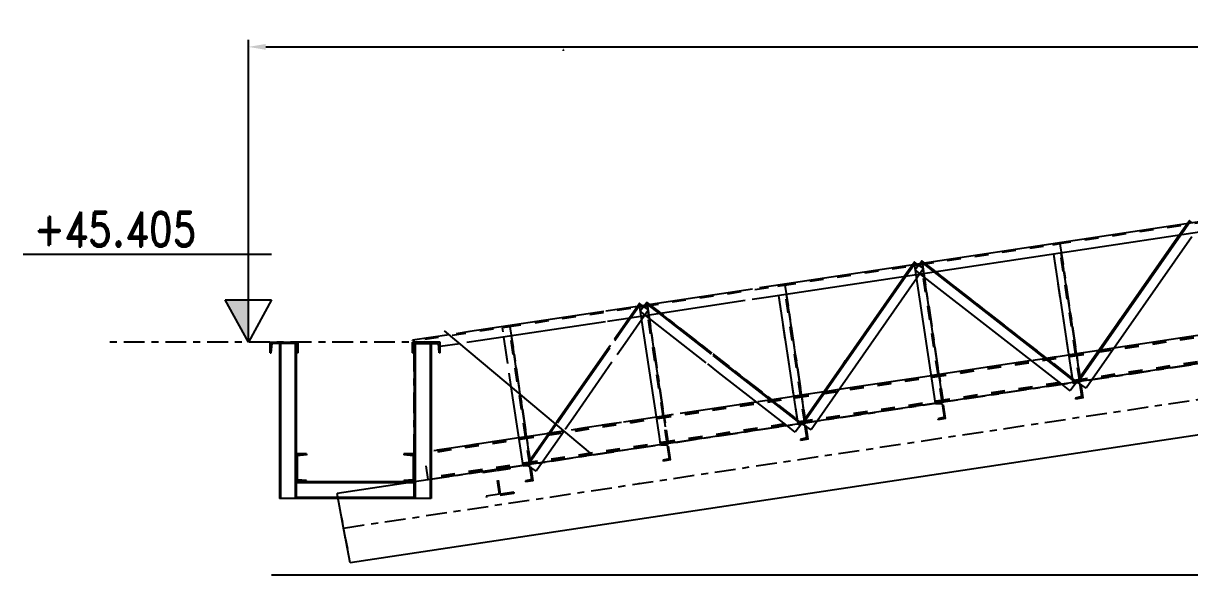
# Model space of a CAD drawing. Header units: millimetres. Extents: x 2368 to 8313, y 7493 to 11698.
# Drawn here: x 3457.3 to 3625, y 8225.6 to 8304.9 of the extents above; entities that cross this region are included whole.
import ezdxf
from ezdxf.enums import TextEntityAlignment as Align

# ---------------------------------------------------------------- set-up
doc = ezdxf.new("R2010")
doc.units = ezdxf.units.MM
for name, pattern in [('XKITLINE00', [0]), ('XKITLINE02', [4, 2, -2]), ('XKITLINE03', [6, 3, -1, 1, -1])]:
    doc.linetypes.add(name, pattern=pattern)
doc.layers.add('3', color=120, linetype='Continuous')
doc.styles.add('ROMAND', font='romand.shx')
doc.styles.add('ROMANS', font='romans.shx')
doc.dimstyles.new('MD300', dxfattribs={"dimtxt": 2.5, "dimasz": 2.5, "dimexe": 1, "dimexo": 1, "dimgap": 0.5, "dimtad": 1, "dimdec": 1, "dimlfac": 50, "dimrnd": 0.5, "dimdsep": 46, "dimtxsty": 'ROMANS', "dimcen": 1, "dimclrd": 146, "dimclre": 146, "dimclrt": 30, "dimadec": 1, "dimazin": 2, "dimtfac": 1, "dimtdec": 1, "dimtmove": 0, "dimatfit": 1, "dimfxl": 1, "dimtolj": 1, "dimtzin": 0, "dimlwd": -1, "dimlwe": -1, "dimarcsym": 0})

# ---------------------------------------------------------------- blocks, each defined once
blk = doc.blocks.new('KESIT2')
at = {"color": 7, "linetype": 'XKITLINE00'}
for p, q in [((-20.74, 20.07), (-16.72, 20.07)), ((-20.57, 18.57), (-20.46, 19.9)), ((-17, 19.9), (-20.46, 19.9)), ((-19.4, 19.9), (-19.4, -2.39)), ((-19.26, 19.9), (-19.26, -2.39)), ((-17.14, 19.9), (-17.14, -2.39)), ((-17, 19.9), (-17, 4.31)), ((-16.89, 18.57), (-17, 19.9)), ((-16.88, 18.57), (-16.89, 18.58)), ((-16.72, 18.57), (-16.72, 20.07)), ((-0.28, 18.57), (-0.28, 20.07)), ((3.74, 20.07), (-0.28, 20.07)), ((-0.12, 18.57), (-0.11, 18.58)), ((-0.11, 18.57), (0, 19.9)), ((0, 19.9), (0, -2.39)), ((0, 19.9), (3.46, 19.9)), ((0.14, 19.9), (0.14, -2.39)), ((2.26, 19.9), (2.26, -2.39)), ((2.4, 19.9), (2.4, -2.39)), ((3.57, 18.57), (3.46, 19.9)), ((-17, 4.31), (-17, 4.02)), ((-15.5, 4.02), (-17, 4.02)), ((-17, 4.02), (-17, -2.39)), ((-15.5, 3.85), (-16.83, 3.74)), ((-16.83, 3.74), (-16.83, 0.28)), ((-15.5, 3.86), (-15.51, 3.84)), ((0, 4.02), (-1.5, 4.02)), ((-1.5, 4.02), (-1.5, 3.85)), ((-0.17, 3.74), (-1.5, 3.85)), ((-0.17, 3.74), (-0.17, 0.28)), ((0, 4.13), (0, 4)), ((0, 4), (0, 3.88)), ((-15.5, 0.17), (-16.83, 0.28)), ((-0.17, 0.28), (-1.5, 0.17)), ((-1.5, 0), (-1.5, 0.17)), ((0, -0.14), (-17, -0.14)), ((-1.5, 0), (-15.5, 0)), ((0, 0), (-1.5, 0)), ((-19.4, -1.89), (-19.4, -2.06)), ((2.4, -2.39), (-19.4, -2.39)), ((0, -2.25), (-17, -2.25))]:
    blk.add_line(p, q, dxfattribs=at)
for p, q in [((-20.74, 18.57), (-20.74, 20.07)), ((-20.74, 18.57), (-20.57, 18.57)), ((-19.35, 19.9), (-19.4, 19.9)), ((-17.05, 19.9), (-17, 19.9)), ((-16.72, 18.57), (-16.88, 18.57)), ((-0.28, 18.57), (-0.12, 18.57)), ((0, 19.9), (0.05, 19.9)), ((0.05, 19.9), (0, 19.9)), ((2.4, 19.9), (2.35, 19.9)), ((2.35, 19.9), (2.4, 19.9)), ((3.74, 18.57), (3.57, 18.57)), ((3.74, 18.57), (3.74, 20.07)), ((-15.5, 4.02), (-15.5, 3.86)), ((0, 0), (0, 4.13)), ((-15.5, 0), (-15.5, 0.17)), ((-15.5, 0), (-17, 0))]:
    blk.add_line(p, q)
at = {"color": 1, "linetype": 'XKITLINE03'}
blk.add_line((0, 0), (0, 0.37), dxfattribs=at)
at = {"color": 1, "linetype": 'XKITLINE00'}
blk.add_circle((0, 0.18), 0.01, dxfattribs=at)
blk = doc.blocks.new('*D50')
at = {"color": 146, "transparency": 16777216}
for p, q in [((3489.65, 8260.01), (3489.65, 8302.5)), ((3785.95, 8301.21), (3785.95, 8302.5)), ((3492.15, 8301.5), (3783.45, 8301.5))]:
    blk.add_line(p, q, dxfattribs=at)
for points in [[(3492.15, 8301.92), (3492.15, 8301.08), (3489.65, 8301.5)], [(3783.45, 8301.92), (3783.45, 8301.08), (3785.95, 8301.5)]]:
    blk.add_solid(points, dxfattribs=at)
at = {"layer": 'Defpoints', "color": 0, "transparency": 16777216}
for p in [(3785.95, 8301.5), (3785.95, 8300.21), (3489.65, 8259.01)]:
    blk.add_point(p, dxfattribs=at)
at = {"color": 30, "transparency": 16777216, "insert": (3637.8, 8303.25), "char_height": 2.5, "attachment_point": 5, "style": 'ROMANS'}
blk.add_mtext('\\A1;14815', dxfattribs=at)

msp = doc.modelspace()

# ---------------------------------------------------------------- linework, layer by layer
at = {"color": 8, "linetype": 'XKITLINE00'}
for p, q in [((3534.9051, 8300.9657), (3534.9002, 8300.9554)), ((3534.921, 8301.064), (3534.9051, 8300.9657)), ((3534.9505, 8301.0932), (3534.921, 8301.064)), ((3788.3528, 8280.3459), (3502.4145, 8237.263)), ((3789.2787, 8270.2107), (3504.2815, 8227.2696)), ((3539.1464, 8242.7975), (3517.8403, 8260.6432)), ((3503.202, 8233.048), (3502.4145, 8237.263)), ((3503.0597, 8233.8094), (3503.202, 8233.048)), ((3504.2815, 8227.2696), (3503.202, 8233.048)), ((3503.6365, 8230.7222), (3503.2021, 8233.0474)), ((3503.6365, 8230.7222), (3503.7718, 8229.9979)), ((3503.7718, 8229.9979), (3503.8964, 8229.3311))]:
    msp.add_line(p, q, dxfattribs=at)
at = {"color": 3, "linetype": 'XKITLINE02'}
for p, q in [((3785.9514, 8300.2098), (3514.1852, 8259.2623)), ((3787.7568, 8284.3012), (3514.915, 8243.1916)), ((3787.7821, 8284.1331), (3514.9404, 8243.0235)), ((3787.798, 8284.0279), (3514.9562, 8242.9183)), ((3788.3116, 8280.6192), (3515.4698, 8239.5096)), ((3788.3274, 8280.514), (3515.4857, 8239.4044)), ((3788.3528, 8280.3459), (3515.511, 8239.2363)), ((3624.7221, 8276.089), (3623.5391, 8274.3938)), ((3624.9402, 8276.1219), (3623.7572, 8274.4267)), ((3606.3785, 8273.1525), (3605.2908, 8272.9886)), ((3608.2179, 8253.5605), (3605.2908, 8272.9886)), ((3609.2197, 8253.3548), (3606.2401, 8273.1316)), ((3609.3064, 8253.7193), (3606.3785, 8273.1525)), ((3585.1682, 8270.1293), (3583.9852, 8268.4342)), ((3585.3862, 8270.1622), (3584.2033, 8268.467)), ((3586.6017, 8270.1729), (3585.514, 8270.009)), ((3585.7121, 8268.6944), (3585.514, 8270.009)), ((3586.2121, 8270.2866), (3585.5392, 8269.4238)), ((3586.8711, 8268.3849), (3585.5392, 8269.4238)), ((3586.7545, 8269.6066), (3585.7841, 8268.2161)), ((3586.7545, 8269.6066), (3585.8568, 8270.2331)), ((3589.4429, 8250.3752), (3586.4633, 8270.152)), ((3586.7998, 8268.8582), (3586.6017, 8270.1729)), ((3588.3133, 8269.0863), (3586.6833, 8270.3576)), ((3588.5313, 8269.1191), (3586.9014, 8270.3905)), ((3565.1598, 8267.1146), (3562.1794, 8266.6656)), ((3566.8249, 8267.1933), (3565.7372, 8267.0294)), ((3568.6644, 8247.6009), (3565.7372, 8267.0294)), ((3569.6661, 8247.3956), (3566.6865, 8267.1724)), ((3569.7528, 8247.7601), (3566.8249, 8267.1933)), ((3545.6143, 8264.1697), (3544.4314, 8262.4745)), ((3545.8324, 8264.2025), (3544.6494, 8262.5074)), ((3547.0481, 8264.2136), (3545.9604, 8264.0497)), ((3546.1585, 8262.7347), (3545.9604, 8264.0497)), ((3546.6585, 8264.327), (3545.9856, 8263.4642)), ((3547.2009, 8263.6473), (3546.3036, 8264.2735)), ((3549.8893, 8244.416), (3546.9097, 8264.1928)), ((3547.2462, 8262.8986), (3547.0481, 8264.2136)), ((3548.7597, 8263.1267), (3547.1298, 8264.398)), ((3548.9777, 8263.1595), (3547.3478, 8264.4309)), ((3564.1007, 8265.4381), (3561.1202, 8264.989)), ((3543.0464, 8263.7828), (3540.7948, 8263.4435)), ((3543.2793, 8262.3009), (3541.0277, 8261.9617)), ((3547.3176, 8262.4253), (3545.9856, 8263.4642)), ((3547.2009, 8263.6473), (3546.2305, 8262.2568)), ((3527.2713, 8261.2339), (3526.1836, 8261.0701)), ((3527.4621, 8252.5841), (3526.1836, 8261.0701)), ((3530.1126, 8241.4363), (3527.1329, 8261.2131)), ((3530.1992, 8241.8008), (3527.2713, 8261.2339)), ((3543.4687, 8261.0951), (3541.5875, 8258.3994)), ((3543.5046, 8260.8669), (3541.6234, 8258.1712)), ((3515.9111, 8258.8917), (3515.9111, 8236.7916)), ((3521.4977, 8260.536), (3518.5064, 8260.0853)), ((3523.0326, 8259.2503), (3520.0414, 8258.7996)), ((3543.8273, 8258.8132), (3541.9461, 8256.1174)), ((3558.0583, 8255.8737), (3556.2517, 8257.2828)), ((3558.1441, 8256.0096), (3556.3376, 8257.4188)), ((3608.7621, 8257.3318), (3607.6744, 8257.1679)), ((3614.1499, 8258.1435), (3611.9695, 8257.815)), ((3527.4621, 8252.5841), (3526.9524, 8255.9672)), ((3557.2854, 8254.6503), (3555.4788, 8256.0594)), ((3604.4719, 8256.6853), (3602.2916, 8256.3568)), ((3528.7352, 8251.5178), (3528.2255, 8254.9009)), ((3588.9854, 8254.3519), (3587.8976, 8254.1881)), ((3609.3064, 8253.7193), (3609.2718, 8253.9492)), ((3574.5959, 8252.1839), (3572.4156, 8251.8553)), ((3607.8346, 8252.0333), (3606.638, 8252.9666)), ((3608.8186, 8253.2949), (3607.8346, 8252.0333)), ((3608.2179, 8253.5605), (3608.1833, 8253.7904)), ((3608.2704, 8253.2118), (3608.2703, 8253.2125)), ((3609.3582, 8253.3757), (3608.2704, 8253.2118)), ((3609.3582, 8253.3757), (3608.2704, 8253.2118)), ((3608.2907, 8253.0773), (3608.2704, 8253.2118)), ((3609.2514, 8253.1444), (3608.2907, 8253.0773)), ((3608.7202, 8253.1687), (3608.6003, 8253.2622)), ((3608.8149, 8253.2945), (3608.8143, 8253.2937)), ((3610.1264, 8252.3781), (3608.8143, 8253.2937)), ((3608.8186, 8253.2949), (3608.8184, 8253.2951)), ((3608.8186, 8253.2949), (3608.8184, 8253.2951)), ((3609.0329, 8253.3274), (3608.9455, 8253.2022)), ((3609.5456, 8251.192), (3609.2514, 8253.1444)), ((3609.3582, 8253.3757), (3609.3581, 8253.3764)), ((3609.7157, 8251.0025), (3609.3582, 8253.3757)), ((3610.9952, 8253.6231), (3610.1264, 8252.3781)), ((3564.9183, 8250.7257), (3562.738, 8250.3972)), ((3569.2086, 8251.3721), (3568.1209, 8251.2083)), ((3609.5456, 8251.192), (3608.6077, 8250.9731)), ((3608.6077, 8250.9731), (3608.628, 8250.8386)), ((3609.7157, 8251.0025), (3608.628, 8250.8386)), ((3535.1175, 8249.1282), (3533.8156, 8247.2625)), ((3535.2407, 8249.0251), (3533.9387, 8247.1594)), ((3553.7421, 8249.0418), (3550.7616, 8248.5927)), ((3589.5814, 8250.3961), (3588.4936, 8250.2322)), ((3589.5814, 8250.3961), (3588.4936, 8250.2322)), ((3588.4936, 8250.2322), (3588.4936, 8250.2327)), ((3588.5139, 8250.0977), (3588.4936, 8250.2322)), ((3589.4746, 8250.1648), (3588.5139, 8250.0977)), ((3589.7688, 8248.2124), (3589.4746, 8250.1648)), ((3589.5814, 8250.3961), (3589.5813, 8250.3966)), ((3589.9389, 8248.0229), (3589.5814, 8250.3961)), ((3536.3489, 8248.0968), (3535.0469, 8246.2312)), ((3545.5566, 8247.8085), (3543.3051, 8247.4692)), ((3549.4318, 8248.3923), (3548.3441, 8248.2284)), ((3569.265, 8247.3353), (3568.281, 8246.0737)), ((3568.6644, 8247.6009), (3568.6297, 8247.8308)), ((3569.8046, 8247.4165), (3568.7168, 8247.2526)), ((3569.8046, 8247.4165), (3568.7168, 8247.2526)), ((3568.7168, 8247.2526), (3568.7168, 8247.2529)), ((3568.7371, 8247.1181), (3568.7168, 8247.2526)), ((3569.6978, 8247.1852), (3568.7371, 8247.1181)), ((3569.1666, 8247.2091), (3569.0467, 8247.3026)), ((3569.2609, 8247.3349), (3569.2607, 8247.3345)), ((3570.5728, 8246.4189), (3569.2607, 8247.3345)), ((3569.265, 8247.3353), (3569.2648, 8247.3355)), ((3569.265, 8247.3353), (3569.2648, 8247.3355)), ((3569.479, 8247.3677), (3569.3919, 8247.243)), ((3569.992, 8245.2328), (3569.6978, 8247.1852)), ((3569.7528, 8247.7601), (3569.7182, 8247.99)), ((3569.8046, 8247.4165), (3569.8045, 8247.4168)), ((3570.1621, 8245.0433), (3569.8046, 8247.4165)), ((3571.4413, 8247.6634), (3570.5728, 8246.4189)), ((3589.7688, 8248.2124), (3588.8309, 8247.9935)), ((3588.8309, 8247.9935), (3588.8512, 8247.859)), ((3589.9389, 8248.0229), (3588.8512, 8247.859)), ((3535.0421, 8246.2242), (3532.8617, 8245.8957)), ((3538.0445, 8246.6766), (3535.0532, 8246.2259)), ((3550.0278, 8244.4368), (3549.6635, 8246.8545)), ((3568.281, 8246.0737), (3567.0845, 8247.0069)), ((3529.6551, 8245.4125), (3528.5673, 8245.2486)), ((3548.9401, 8244.2729), (3548.7653, 8245.4328)), ((3550.0278, 8244.4368), (3548.9401, 8244.2729)), ((3550.0278, 8244.4368), (3548.9401, 8244.2729)), ((3548.9603, 8244.1385), (3548.9401, 8244.2729)), ((3549.921, 8244.2055), (3548.9603, 8244.1385)), ((3550.2152, 8242.2532), (3549.921, 8244.2055)), ((3550.3853, 8242.0636), (3550.0278, 8244.4368)), ((3569.992, 8245.2328), (3569.0541, 8245.0139)), ((3569.0541, 8245.0139), (3569.0744, 8244.8794)), ((3570.1621, 8245.0433), (3569.0744, 8244.8794)), ((3515.511, 8239.2363), (3514.915, 8243.1916)), ((3550.2152, 8242.2532), (3549.2774, 8242.0342)), ((3527.2845, 8241.0102), (3523.3291, 8240.4143)), ((3525.2723, 8240.5048), (3523.3589, 8240.2165)), ((3525.7788, 8237.1427), (3525.2723, 8240.5048)), ((3527.3143, 8240.8124), (3525.4009, 8240.5242)), ((3525.9074, 8237.1621), (3525.4009, 8240.5242)), ((3527.3143, 8240.8124), (3527.2845, 8241.0102)), ((3530.251, 8241.4572), (3529.1633, 8241.2933)), ((3530.251, 8241.4572), (3529.1633, 8241.2933)), ((3529.1835, 8241.1588), (3529.1633, 8241.2933)), ((3530.1443, 8241.2259), (3529.1835, 8241.1588)), ((3531.0192, 8240.4596), (3529.7071, 8241.3753)), ((3529.9251, 8241.4081), (3529.8383, 8241.2837)), ((3530.4384, 8239.2735), (3530.1443, 8241.2259)), ((3530.1992, 8241.8008), (3530.1646, 8242.0308)), ((3530.6085, 8239.0839), (3530.251, 8241.4572)), ((3531.8874, 8241.7037), (3531.0192, 8240.4596)), ((3549.2774, 8242.0342), (3549.2976, 8241.8997)), ((3550.3853, 8242.0636), (3549.2976, 8241.8997)), ((3523.3589, 8240.2165), (3523.3291, 8240.4143)), ((3530.4384, 8239.2735), (3529.5006, 8239.0545)), ((3529.5006, 8239.0545), (3529.5208, 8238.9201)), ((3530.6085, 8239.0839), (3529.5208, 8238.9201)), ((3525.7788, 8237.1427), (3523.8654, 8236.8544)), ((3527.8506, 8237.2526), (3523.8952, 8236.6567)), ((3527.8208, 8237.4504), (3525.9074, 8237.1621)), ((3527.8208, 8237.4504), (3527.8506, 8237.2526)), ((3523.8654, 8236.8544), (3523.8952, 8236.6567))]:
    msp.add_line(p, q, dxfattribs=at)
at = {"color": 1, "linetype": 'XKITLINE03'}
for p, q in [((3515.511, 8239.2363), (3788.3528, 8280.3459)), ((3608.8143, 8253.2937), (3624.996, 8276.4815)), ((3606.3785, 8273.1525), (3609.3582, 8253.3757)), ((3586.5232, 8270.6854), (3608.8186, 8253.2949)), ((3569.2607, 8247.3345), (3585.4424, 8270.5223)), ((3586.6017, 8270.1729), (3589.5814, 8250.3961)), ((3566.8249, 8267.1933), (3569.8046, 8247.4165)), ((3529.7071, 8241.3753), (3545.8888, 8264.563)), ((3546.9696, 8264.7258), (3569.265, 8247.3353)), ((3547.0481, 8264.2136), (3550.0278, 8244.4368)), ((3527.2713, 8261.2339), (3530.251, 8241.4572)), ((3513.5111, 8236.7916), (3513.5111, 8259.1916)), ((3609.3582, 8253.3757), (3609.3582, 8253.3757)), ((3589.5814, 8250.3961), (3589.5814, 8250.3961)), ((3569.8046, 8247.4165), (3569.8046, 8247.4165)), ((3550.0278, 8244.4368), (3550.0278, 8244.4368)), ((3525.3068, 8240.7122), (3525.3068, 8240.7122)), ((3530.251, 8241.4572), (3530.251, 8241.4572))]:
    msp.add_line(p, q, dxfattribs=at)
at = {"color": 7, "linetype": 'XKITLINE00'}
for p, q in [((3634.3091, 8277.5335), (3565.1598, 8267.1146)), ((3635.8345, 8276.2464), (3564.1007, 8265.4381)), ((3624.996, 8276.4815), (3624.7221, 8276.089)), ((3625.1272, 8276.3899), (3624.9402, 8276.1219)), ((3625.4099, 8276.1926), (3624.996, 8276.4815)), ((3623.5391, 8274.3938), (3608.8149, 8253.2945)), ((3623.7572, 8274.4267), (3609.0329, 8253.3274)), ((3625.3377, 8274.1753), (3610.9952, 8253.6231)), ((3586.5232, 8270.6854), (3586.2121, 8270.2866)), ((3586.9014, 8270.3905), (3586.5232, 8270.6854)), ((3608.1833, 8253.7904), (3605.4888, 8271.6742)), ((3609.2718, 8253.9492), (3606.5766, 8271.838)), ((3585.4424, 8270.5223), (3585.1682, 8270.1293)), ((3585.5736, 8270.4307), (3585.3862, 8270.1622)), ((3585.8568, 8270.2331), (3585.4424, 8270.5223)), ((3586.6833, 8270.3576), (3586.4248, 8270.5593)), ((3608.6003, 8253.2622), (3588.3133, 8269.0863)), ((3608.8184, 8253.2951), (3588.5313, 8269.1191)), ((3583.9852, 8268.4342), (3569.2609, 8247.3349)), ((3584.2033, 8268.467), (3569.479, 8247.3677)), ((3585.7841, 8268.2161), (3571.4413, 8247.6634)), ((3588.4936, 8250.2327), (3585.7121, 8268.6944)), ((3589.5813, 8250.3966), (3586.7998, 8268.8582)), ((3606.638, 8252.9666), (3586.8711, 8268.3849)), ((3562.1794, 8266.6656), (3543.0464, 8263.7828)), ((3568.6297, 8247.8308), (3565.9353, 8265.7145)), ((3569.7182, 8247.99), (3567.023, 8265.8784)), ((3561.1202, 8264.989), (3543.2793, 8262.3009)), ((3545.8888, 8264.563), (3545.6143, 8264.1697)), ((3546.02, 8264.4714), (3545.8324, 8264.2025)), ((3546.3036, 8264.2735), (3545.8888, 8264.563)), ((3546.9696, 8264.7258), (3546.6585, 8264.327)), ((3547.1298, 8264.398), (3546.8712, 8264.5997)), ((3547.3478, 8264.4309), (3546.9696, 8264.7258)), ((3540.7948, 8263.4435), (3521.4977, 8260.536)), ((3544.4314, 8262.4745), (3543.4687, 8261.0951)), ((3544.6494, 8262.5074), (3543.5046, 8260.8669)), ((3546.2305, 8262.2568), (3543.8273, 8258.8132)), ((3548.7653, 8245.4328), (3546.1585, 8262.7347)), ((3549.6635, 8246.8545), (3547.2462, 8262.8986)), ((3555.4788, 8256.0594), (3547.3176, 8262.4253)), ((3556.2517, 8257.2828), (3548.7597, 8263.1267)), ((3556.3376, 8257.4188), (3548.9777, 8263.1595)), ((3541.0277, 8261.9617), (3523.0326, 8259.2503)), ((3518.5064, 8260.0853), (3513.2376, 8259.2914)), ((3526.9524, 8255.9672), (3526.3817, 8259.7549)), ((3528.2255, 8254.9009), (3527.4695, 8259.9188)), ((3627.4512, 8260.1477), (3614.1499, 8258.1435)), ((3520.0414, 8258.7996), (3517.2504, 8258.3791)), ((3541.5875, 8258.3994), (3535.1175, 8249.1282)), ((3541.6234, 8258.1712), (3535.2407, 8249.0251)), ((3611.9695, 8257.815), (3608.7621, 8257.3318)), ((3541.9461, 8256.1174), (3536.3489, 8248.0968)), ((3569.0467, 8247.3026), (3558.0583, 8255.8737)), ((3569.2648, 8247.3355), (3558.1441, 8256.0096)), ((3602.2916, 8256.3568), (3588.9854, 8254.3519)), ((3607.6744, 8257.1679), (3604.4719, 8256.6853)), ((3567.0845, 8247.0069), (3557.2854, 8254.6503)), ((3587.8976, 8254.1881), (3574.5959, 8252.1839)), ((3529.1633, 8241.2933), (3527.4621, 8252.5841)), ((3608.2703, 8253.2125), (3608.2179, 8253.5605)), ((3609.3581, 8253.3764), (3609.3064, 8253.7193)), ((3530.1646, 8242.0308), (3528.7352, 8251.5178)), ((3568.1209, 8251.2083), (3564.9183, 8250.7257)), ((3572.4156, 8251.8553), (3569.2086, 8251.3721)), ((3562.738, 8250.3972), (3553.7421, 8249.0418)), ((3533.8156, 8247.2625), (3529.7071, 8241.3753)), ((3533.9387, 8247.1594), (3529.9251, 8241.4081)), ((3543.3051, 8247.4692), (3538.0445, 8246.6766)), ((3548.3441, 8248.2284), (3545.5566, 8247.8085)), ((3550.7616, 8248.5927), (3549.4318, 8248.3923)), ((3568.7168, 8247.2529), (3568.6644, 8247.6009)), ((3569.8045, 8247.4168), (3569.7528, 8247.7601)), ((3532.8617, 8245.8957), (3529.6551, 8245.4125)), ((3535.0469, 8246.2312), (3531.8874, 8241.7037)), ((3535.0532, 8246.2259), (3535.0421, 8246.2242)), ((3528.5673, 8245.2486), (3516.3104, 8243.4019)), ((3530.251, 8241.4572), (3530.1992, 8241.8008))]:
    msp.add_line(p, q, dxfattribs=at)
at = {"color": 1, "linetype": 'XKITLINE00'}
for p, q in [((3624.9922, 8276.4722), (3624.9922, 8276.4722)), ((3606.3747, 8273.1432), (3606.3747, 8273.1432)), ((3586.5194, 8270.6762), (3586.5194, 8270.6762)), ((3585.4386, 8270.513), (3585.4386, 8270.513)), ((3586.5979, 8270.1636), (3586.5979, 8270.1636)), ((3566.8211, 8267.184), (3566.8211, 8267.184)), ((3545.885, 8264.5538), (3545.885, 8264.5538)), ((3546.9658, 8264.7166), (3546.9658, 8264.7166)), ((3547.0443, 8264.2044), (3547.0443, 8264.2044)), ((3527.2675, 8261.2247), (3527.2675, 8261.2247)), ((3608.8105, 8253.2845), (3608.8105, 8253.2845)), ((3608.8148, 8253.2856), (3608.8148, 8253.2856)), ((3609.3543, 8253.3664), (3609.3543, 8253.3664)), ((3609.3543, 8253.3664), (3609.3543, 8253.3664)), ((3589.5775, 8250.3868), (3589.5775, 8250.3868)), ((3589.5775, 8250.3868), (3589.5775, 8250.3868)), ((3569.2569, 8247.3253), (3569.2569, 8247.3253)), ((3569.2612, 8247.326), (3569.2612, 8247.326)), ((3569.8007, 8247.4072), (3569.8007, 8247.4072)), ((3569.8007, 8247.4072), (3569.8007, 8247.4072)), ((3550.024, 8244.4276), (3550.024, 8244.4276)), ((3550.024, 8244.4276), (3550.024, 8244.4276)), ((3525.303, 8240.703), (3525.303, 8240.703)), ((3529.7033, 8241.366), (3529.7033, 8241.366)), ((3530.2472, 8241.4479), (3530.2472, 8241.4479)), ((3530.2472, 8241.4479), (3530.2472, 8241.4479))]:
    msp.add_line(p, q, dxfattribs=at)
at = {"color": 8, "linetype": 'XKITLINE03'}
msp.add_line((3503.3489, 8232.2664), (3788.8157, 8275.2783), dxfattribs=at)
at = {"color": 4, "linetype": 'XKITLINE03'}
msp.add_line((3516.7204, 8259.0062), (3469.2563, 8259.0062), dxfattribs=at)
msp.add_line((3513.2376, 8259.2623), (3513.2376, 8259.2914))
msp.add_lwpolyline([(3492.9579, 8225.5635), (6939.5996, 8225.5635)])
at = {"color": 1, "linetype": 'XKITLINE00'}
for centre in [(3624.996, 8276.4815), (3606.3785, 8273.1525), (3586.5232, 8270.6854), (3585.4424, 8270.5223), (3586.6017, 8270.1729), (3566.8249, 8267.1933), (3545.8888, 8264.563), (3546.9696, 8264.7258), (3547.0481, 8264.2136), (3527.2713, 8261.2339), (3608.8143, 8253.2937), (3608.8186, 8253.2949), (3609.3582, 8253.3757), (3609.3582, 8253.3757), (3589.5814, 8250.3961), (3589.5814, 8250.3961), (3569.2607, 8247.3345), (3569.265, 8247.3353), (3569.8046, 8247.4165), (3569.8046, 8247.4165), (3550.0278, 8244.4368), (3550.0278, 8244.4368), (3525.3068, 8240.7122), (3529.7071, 8241.3753), (3530.251, 8241.4572), (3530.251, 8241.4572)]:
    msp.add_circle(centre, 0.01, dxfattribs=at)
at = {"color": 8, "linetype": 'XKITLINE00'}
for centre in [(3545.8404, 8238.6687), (3545.8404, 8238.6687), (3545.8404, 8238.6687), (3503.348, 8232.2663), (3503.3489, 8232.2664)]:
    msp.add_circle(centre, 0.01, dxfattribs=at)
at = {"layer": '3'}
for p, q in [((3489.6498, 8259.0062), (3489.6498, 8274.9506)), ((3492.9832, 8271.6173), (3457.2757, 8271.6173)), ((3486.3165, 8265.1173), (3492.9832, 8265.1173)), ((3489.6498, 8259.0062), (3486.3165, 8265.1173)), ((3492.9832, 8265.1173), (3489.6498, 8259.0062))]:
    msp.add_line(p, q, dxfattribs=at)
msp.add_solid([(3489.6498, 8259.0062), (3486.3165, 8265.1173), (3489.6498, 8265.1173)], dxfattribs=at)

# ---------------------------------------------------------------- block references
msp.add_blockref('KESIT2', (3513.5153, 8238.9356))

# ---------------------------------------------------------------- texts
at = {"layer": '3', "style": 'ROMAND', "width": 0.8}
msp.add_text('+45.405', height=5, dxfattribs=at).set_placement((3458.8764, 8275.2627), align=Align.MIDDLE_LEFT)

# ---------------------------------------------------------------- dimensions: what is measured, and where the dimension line sits
dim = msp.add_linear_dim(base=(3785.9514, 8301.5), p1=(3489.6498, 8259.0062), p2=(3785.9514, 8300.2098), dimstyle='MD300')
dim.commit()
dim.dimension.update_dxf_attribs({"geometry": '*D50', "text_midpoint": (3637.8006, 8303.25)})

doc.saveas('drawing.dxf')
